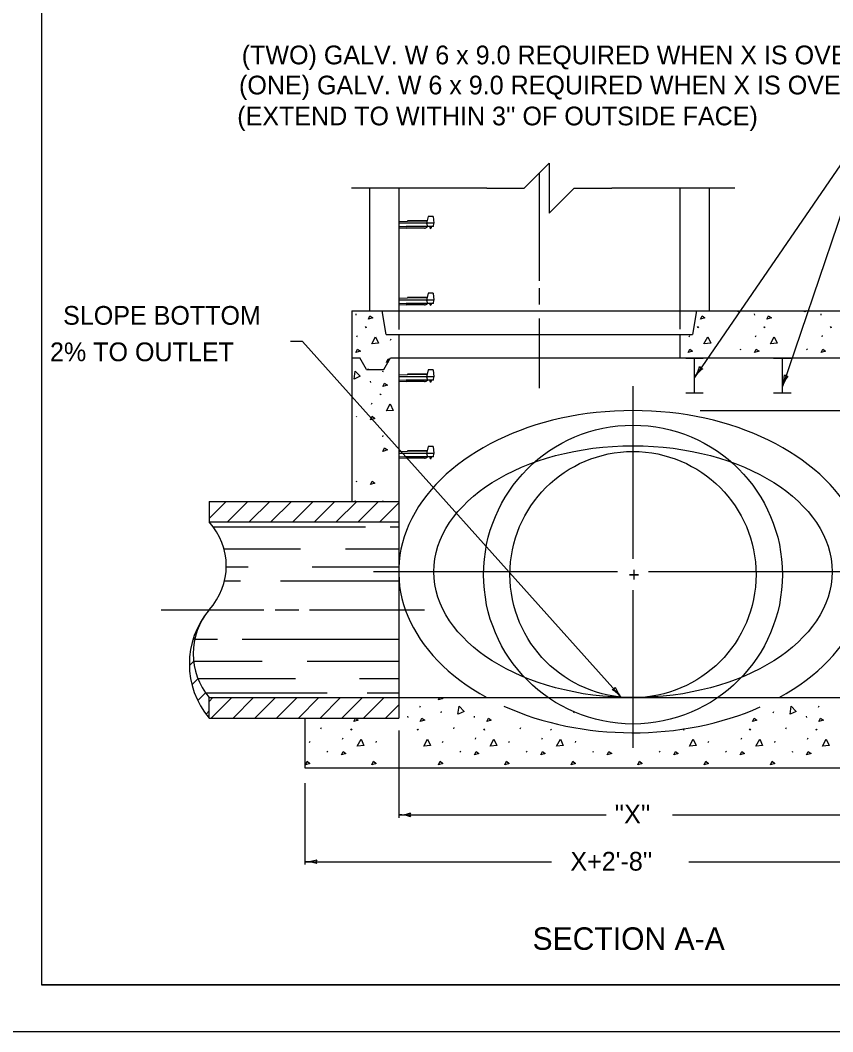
# Model space of a CAD drawing. Extents: x 997.6 to 1036.8, y 998.9 to 1022.5.
# Drawn here: x 1006.77 to 1015.44, y 1000 to 1010.79 of the extents above; entities that cross this region are included whole.
import ezdxf

# ---------------------------------------------------------------- set-up
doc = ezdxf.new("R2010")
doc.units = 0
for name, color, linetype in [('1', 7, 'Continuous'), ('10', 7, 'Continuous'), ('11', 7, 'Continuous'), ('Level 14', 7, 'Continuous')]:
    doc.layers.add(name, color=color, linetype=linetype)

msp = doc.modelspace()

# ---------------------------------------------------------------- linework, layer by layer
at = {"layer": '1'}
for p, q in [((1015.884, 1009.773), (1013.966, 1006.981)), ((1015.884, 1009.773), (1014.904, 1006.883)), ((1012.31, 1009.161), (1012.31, 1008.011)), ((1011.749, 1009), (1010.305, 1009)), ((1010.498, 1009), (1010.498, 1007.689)), ((1010.81, 1009), (1010.81, 1007.491)), ((1014.396, 1009), (1013.083, 1009)), ((1013.81, 1009), (1013.81, 1007.496)), ((1014.123, 1009), (1014.123, 1007.689)), ((1011.123, 1008.698), (1011.107, 1008.624)), ((1011.177, 1008.698), (1011.123, 1008.698)), ((1011.177, 1008.698), (1011.185, 1008.624)), ((1010.81, 1008.644), (1010.903, 1008.647)), ((1011.185, 1008.624), (1010.81, 1008.624)), ((1010.81, 1008.603), (1010.811, 1008.603)), ((1010.81, 1008.599), (1010.81, 1008.599)), ((1010.81, 1008.591), (1010.888, 1008.589)), ((1010.81, 1008.576), (1010.888, 1008.573)), ((1011.119, 1008.589), (1010.888, 1008.589)), ((1011.085, 1008.573), (1010.888, 1008.573)), ((1011.107, 1008.651), (1010.903, 1008.651)), ((1010.903, 1008.651), (1010.903, 1008.647)), ((1011.112, 1008.647), (1010.903, 1008.647)), ((1010.927, 1008.651), (1010.927, 1008.647)), ((1010.947, 1008.651), (1010.947, 1008.647)), ((1010.966, 1008.651), (1010.966, 1008.647)), ((1010.986, 1008.651), (1010.986, 1008.647)), ((1011.007, 1008.651), (1011.007, 1008.647)), ((1011.024, 1008.651), (1011.024, 1008.647)), ((1011.043, 1008.651), (1011.043, 1008.647)), ((1011.064, 1008.651), (1011.064, 1008.647)), ((1011.082, 1008.651), (1011.082, 1008.647)), ((1011.101, 1008.578), (1011.119, 1008.589)), ((1011.107, 1008.651), (1011.107, 1008.647)), ((1011.107, 1008.624), (1011.119, 1008.589)), ((1011.181, 1008.589), (1011.119, 1008.589)), ((1011.142, 1008.589), (1011.142, 1008.577)), ((1011.158, 1008.589), (1011.158, 1008.577)), ((1011.181, 1008.589), (1011.185, 1008.624)), ((1012.31, 1007.931), (1012.31, 1007.757)), ((1010.81, 1007.826), (1010.903, 1007.829)), ((1011.107, 1007.833), (1010.903, 1007.833)), ((1010.903, 1007.833), (1010.903, 1007.829)), ((1011.112, 1007.829), (1010.903, 1007.829)), ((1010.927, 1007.833), (1010.927, 1007.829)), ((1010.947, 1007.833), (1010.947, 1007.829)), ((1010.966, 1007.833), (1010.966, 1007.829)), ((1010.986, 1007.833), (1010.986, 1007.829)), ((1011.007, 1007.833), (1011.007, 1007.829)), ((1011.024, 1007.833), (1011.024, 1007.829)), ((1011.043, 1007.833), (1011.043, 1007.829)), ((1011.064, 1007.833), (1011.064, 1007.829)), ((1011.082, 1007.833), (1011.082, 1007.829)), ((1011.123, 1007.88), (1011.107, 1007.805)), ((1011.107, 1007.833), (1011.107, 1007.829)), ((1011.177, 1007.88), (1011.123, 1007.88)), ((1011.177, 1007.88), (1011.185, 1007.805)), ((1011.185, 1007.805), (1010.81, 1007.805)), ((1010.81, 1007.785), (1010.811, 1007.785)), ((1010.81, 1007.781), (1010.81, 1007.781)), ((1010.81, 1007.773), (1010.888, 1007.77)), ((1010.81, 1007.757), (1010.888, 1007.755)), ((1011.119, 1007.77), (1010.888, 1007.77)), ((1011.085, 1007.755), (1010.888, 1007.755)), ((1011.101, 1007.759), (1011.119, 1007.77)), ((1011.107, 1007.805), (1011.119, 1007.77)), ((1011.181, 1007.77), (1011.119, 1007.77)), ((1011.142, 1007.77), (1011.142, 1007.759)), ((1011.158, 1007.77), (1011.158, 1007.759)), ((1011.181, 1007.77), (1011.185, 1007.805)), ((1010.31, 1007.689), (1016.31, 1007.689)), ((1010.31, 1007.689), (1010.31, 1005.658)), ((1010.351, 1007.657), (1010.352, 1007.644)), ((1010.676, 1007.439), (1010.632, 1007.689)), ((1012.31, 1007.61), (1012.31, 1006.865)), ((1013.989, 1007.689), (1013.944, 1007.439)), ((1014.604, 1007.657), (1014.606, 1007.644)), ((1015.313, 1007.657), (1015.315, 1007.644)), ((1010.452, 1007.523), (1010.458, 1007.514)), ((1010.458, 1007.519), (1010.463, 1007.51)), ((1013.996, 1007.523), (1014.002, 1007.514)), ((1014.002, 1007.519), (1014.008, 1007.51)), ((1014.705, 1007.523), (1014.711, 1007.514)), ((1014.711, 1007.519), (1014.717, 1007.51)), ((1015.414, 1007.523), (1015.42, 1007.514)), ((1015.42, 1007.519), (1015.426, 1007.51)), ((1010.364, 1007.413), (1010.37, 1007.426)), ((1010.676, 1007.439), (1013.944, 1007.439)), ((1010.722, 1007.379), (1010.728, 1007.392)), ((1010.81, 1007.439), (1010.81, 1003.345)), ((1013.81, 1007.439), (1013.81, 1007.189)), ((1013.909, 1007.413), (1013.915, 1007.426)), ((1014.618, 1007.413), (1014.624, 1007.426)), ((1015.327, 1007.413), (1015.333, 1007.426)), ((1009.782, 1007.365), (1009.657, 1007.365)), ((1013.188, 1003.564), (1009.782, 1007.365)), ((1014.452, 1007.284), (1014.458, 1007.275)), ((1015.161, 1007.284), (1015.167, 1007.275)), ((1010.31, 1007.189), (1010.311, 1007.189)), ((1010.311, 1007.189), (1010.394, 1007.189)), ((1010.466, 1007.064), (1010.394, 1007.189)), ((1010.652, 1007.064), (1010.724, 1007.189)), ((1010.724, 1007.189), (1010.81, 1007.189)), ((1010.81, 1007.189), (1015.81, 1007.189)), ((1013.873, 1007.184), (1014.06, 1007.184)), ((1013.966, 1006.814), (1013.966, 1007.189)), ((1014.81, 1007.184), (1014.998, 1007.184)), ((1014.904, 1006.814), (1014.904, 1007.189)), ((1010.466, 1007.064), (1010.652, 1007.064)), ((1010.483, 1007.064), (1010.489, 1007.077)), ((1010.639, 1007.038), (1010.645, 1007.051)), ((1010.81, 1007.007), (1010.903, 1007.011)), ((1011.185, 1006.987), (1010.81, 1006.987)), ((1010.81, 1006.966), (1010.811, 1006.966)), ((1010.81, 1006.963), (1010.81, 1006.963)), ((1010.81, 1006.955), (1010.888, 1006.952)), ((1011.107, 1007.015), (1010.903, 1007.015)), ((1010.903, 1007.015), (1010.903, 1007.011)), ((1011.112, 1007.011), (1010.903, 1007.011)), ((1010.927, 1007.015), (1010.927, 1007.011)), ((1010.947, 1007.015), (1010.947, 1007.011)), ((1010.966, 1007.015), (1010.966, 1007.011)), ((1010.986, 1007.015), (1010.986, 1007.011)), ((1011.007, 1007.015), (1011.007, 1007.011)), ((1011.024, 1007.015), (1011.024, 1007.011)), ((1011.043, 1007.015), (1011.043, 1007.011)), ((1011.064, 1007.015), (1011.064, 1007.011)), ((1011.082, 1007.015), (1011.082, 1007.011)), ((1011.123, 1007.061), (1011.107, 1006.987)), ((1011.107, 1007.015), (1011.107, 1007.011)), ((1011.107, 1006.987), (1011.119, 1006.952)), ((1011.177, 1007.061), (1011.123, 1007.061)), ((1011.177, 1007.061), (1011.185, 1006.987)), ((1011.181, 1006.952), (1011.185, 1006.987)), ((1010.507, 1006.94), (1010.508, 1006.927)), ((1010.81, 1006.939), (1010.888, 1006.936)), ((1011.119, 1006.952), (1010.888, 1006.952)), ((1011.085, 1006.936), (1010.888, 1006.936)), ((1011.101, 1006.941), (1011.119, 1006.952)), ((1011.181, 1006.952), (1011.119, 1006.952)), ((1011.142, 1006.952), (1011.142, 1006.94)), ((1011.158, 1006.952), (1011.158, 1006.94)), ((1013.31, 1006.886), (1013.31, 1005.044)), ((1010.608, 1006.805), (1010.614, 1006.797)), ((1010.614, 1006.802), (1010.62, 1006.793)), ((1013.873, 1006.814), (1014.06, 1006.814)), ((1014.81, 1006.814), (1014.998, 1006.814)), ((1010.52, 1006.696), (1010.526, 1006.709)), ((1010.355, 1006.567), (1010.361, 1006.558)), ((1014.026, 1006.627), (1017.348, 1006.627)), ((1010.639, 1006.346), (1010.645, 1006.36)), ((1011.123, 1006.243), (1011.107, 1006.169)), ((1011.177, 1006.243), (1011.123, 1006.243)), ((1011.177, 1006.243), (1011.185, 1006.169)), ((1010.81, 1006.189), (1010.903, 1006.192)), ((1011.185, 1006.169), (1010.81, 1006.169)), ((1010.81, 1006.148), (1010.811, 1006.148)), ((1010.81, 1006.144), (1010.81, 1006.144)), ((1010.81, 1006.136), (1010.888, 1006.134)), ((1010.81, 1006.121), (1010.888, 1006.118)), ((1011.119, 1006.134), (1010.888, 1006.134)), ((1011.085, 1006.118), (1010.888, 1006.118)), ((1011.107, 1006.196), (1010.903, 1006.196)), ((1010.903, 1006.196), (1010.903, 1006.192)), ((1011.112, 1006.192), (1010.903, 1006.192)), ((1010.927, 1006.196), (1010.927, 1006.192)), ((1010.947, 1006.196), (1010.947, 1006.192)), ((1010.966, 1006.196), (1010.966, 1006.192)), ((1010.986, 1006.196), (1010.986, 1006.192)), ((1011.007, 1006.196), (1011.007, 1006.192)), ((1011.024, 1006.196), (1011.024, 1006.192)), ((1011.043, 1006.196), (1011.043, 1006.192)), ((1011.064, 1006.196), (1011.064, 1006.192)), ((1011.082, 1006.196), (1011.082, 1006.192)), ((1011.101, 1006.123), (1011.119, 1006.134)), ((1011.107, 1006.196), (1011.107, 1006.192)), ((1011.107, 1006.169), (1011.119, 1006.134)), ((1011.181, 1006.134), (1011.119, 1006.134)), ((1011.142, 1006.134), (1011.142, 1006.122)), ((1011.158, 1006.134), (1011.158, 1006.122)), ((1011.181, 1006.134), (1011.185, 1006.169)), ((1010.355, 1005.876), (1010.361, 1005.867)), ((1010.64, 1005.658), (1010.645, 1005.668)), ((1008.787, 1005.658), (1010.81, 1005.658)), ((1008.787, 1005.658), (1008.787, 1005.439)), ((1008.787, 1005.476), (1008.969, 1005.658)), ((1008.982, 1005.439), (1009.201, 1005.658)), ((1009.215, 1005.439), (1009.434, 1005.658)), ((1009.447, 1005.439), (1009.666, 1005.658)), ((1009.679, 1005.439), (1009.898, 1005.658)), ((1009.912, 1005.439), (1010.13, 1005.658)), ((1010.144, 1005.439), (1010.363, 1005.658)), ((1010.376, 1005.439), (1010.595, 1005.658)), ((1010.608, 1005.439), (1010.81, 1005.641)), ((1008.787, 1005.439), (1010.81, 1005.439)), ((1010.456, 1005.381), (1008.835, 1005.381)), ((1010.81, 1005.381), (1010.719, 1005.381)), ((1009.761, 1005.147), (1008.947, 1005.147)), ((1010.81, 1005.147), (1010.243, 1005.147)), ((1008.97, 1004.958), (1009.205, 1004.958)), ((1009.888, 1004.958), (1010.81, 1004.958)), ((1013.146, 1004.908), (1010.542, 1004.908)), ((1016.079, 1004.908), (1013.475, 1004.908)), ((1009.123, 1004.807), (1008.95, 1004.807)), ((1010.81, 1004.807), (1009.548, 1004.807)), ((1013.31, 1004.709), (1013.31, 1003.03)), ((1008.277, 1004.502), (1009.37, 1004.502)), ((1009.491, 1004.502), (1009.745, 1004.502)), ((1009.857, 1004.502), (1011.087, 1004.502)), ((1008.615, 1004.178), (1008.639, 1004.202)), ((1008.635, 1004.189), (1008.876, 1004.189)), ((1009.139, 1004.189), (1010.81, 1004.189)), ((1008.577, 1003.908), (1008.624, 1003.955)), ((1008.62, 1003.955), (1009.352, 1003.955)), ((1009.834, 1003.955), (1010.81, 1003.955)), ((1008.605, 1003.704), (1008.67, 1003.768)), ((1009.707, 1003.766), (1008.672, 1003.766)), ((1010.81, 1003.766), (1010.39, 1003.766)), ((1008.667, 1003.534), (1008.75, 1003.616)), ((1008.753, 1003.615), (1010.047, 1003.615)), ((1010.472, 1003.615), (1010.81, 1003.615)), ((1008.787, 1003.564), (1010.81, 1003.564)), ((1008.787, 1003.345), (1008.787, 1003.564)), ((1008.787, 1003.345), (1008.787, 1003.564)), ((1008.787, 1003.524), (1008.828, 1003.564)), ((1008.81, 1003.345), (1009.029, 1003.564)), ((1009.042, 1003.345), (1009.261, 1003.564)), ((1009.275, 1003.345), (1009.494, 1003.564)), ((1009.507, 1003.345), (1009.726, 1003.564)), ((1009.739, 1003.345), (1009.958, 1003.564)), ((1009.972, 1003.345), (1010.19, 1003.564)), ((1010.204, 1003.345), (1010.423, 1003.564)), ((1010.436, 1003.345), (1010.655, 1003.564)), ((1010.81, 1003.564), (1015.81, 1003.564)), ((1008.754, 1003.388), (1008.787, 1003.422)), ((1010.668, 1003.345), (1010.81, 1003.487)), ((1011.037, 1003.463), (1011.043, 1003.477)), ((1011.262, 1003.403), (1011.268, 1003.416)), ((1012.68, 1003.403), (1012.686, 1003.416)), ((1014.807, 1003.403), (1014.813, 1003.416)), ((1015.291, 1003.463), (1015.297, 1003.477)), ((1008.787, 1003.345), (1010.81, 1003.345)), ((1009.81, 1003.345), (1009.81, 1002.814)), ((1010.905, 1003.366), (1010.907, 1003.352)), ((1011.614, 1003.366), (1011.616, 1003.352)), ((1015.159, 1003.366), (1015.16, 1003.352)), ((1009.979, 1003.231), (1009.985, 1003.244)), ((1010.297, 1003.231), (1010.303, 1003.222)), ((1010.303, 1003.228), (1010.309, 1003.219)), ((1010.81, 1003.212), (1010.81, 1002.281)), ((1011.006, 1003.231), (1011.012, 1003.222)), ((1011.012, 1003.228), (1011.018, 1003.219)), ((1011.397, 1003.231), (1011.403, 1003.244)), ((1011.715, 1003.231), (1011.721, 1003.222)), ((1011.721, 1003.228), (1011.727, 1003.219)), ((1012.106, 1003.231), (1012.112, 1003.244)), ((1012.43, 1003.228), (1012.436, 1003.219)), ((1013.842, 1003.231), (1013.848, 1003.222)), ((1013.848, 1003.228), (1013.854, 1003.219)), ((1014.551, 1003.231), (1014.557, 1003.222)), ((1014.557, 1003.228), (1014.563, 1003.219)), ((1014.942, 1003.231), (1014.948, 1003.244)), ((1015.26, 1003.231), (1015.266, 1003.222)), ((1015.266, 1003.228), (1015.272, 1003.219)), ((1009.859, 1003.087), (1009.865, 1003.101)), ((1010.21, 1003.121), (1010.216, 1003.135)), ((1010.568, 1003.087), (1010.574, 1003.101)), ((1011.277, 1003.087), (1011.283, 1003.101)), ((1011.628, 1003.121), (1011.634, 1003.135)), ((1011.986, 1003.087), (1011.992, 1003.101)), ((1012.337, 1003.121), (1012.343, 1003.135)), ((1012.695, 1003.087), (1012.701, 1003.101)), ((1014.113, 1003.087), (1014.119, 1003.101)), ((1014.464, 1003.121), (1014.47, 1003.135)), ((1014.822, 1003.087), (1014.828, 1003.101)), ((1015.173, 1003.121), (1015.178, 1003.135)), ((1010.044, 1002.993), (1010.05, 1002.984)), ((1011.462, 1002.993), (1011.468, 1002.984)), ((1012.171, 1002.993), (1012.177, 1002.984)), ((1012.88, 1002.993), (1012.886, 1002.984)), ((1013.589, 1002.993), (1013.595, 1002.984)), ((1014.298, 1002.993), (1014.304, 1002.984)), ((1015.007, 1002.993), (1015.013, 1002.984)), ((1009.81, 1002.814), (1010.81, 1002.814)), ((1010.81, 1002.814), (1015.81, 1002.814)), ((1009.81, 1002.652), (1009.81, 1001.784)), ((1010.81, 1002.314), (1013.024, 1002.314)), ((1013.73, 1002.314), (1015.81, 1002.314)), ((1009.81, 1001.814), (1012.44, 1001.814)), ((1013.906, 1001.814), (1016.81, 1001.814))]:
    msp.add_line(p, q, dxfattribs=at)
for points in [[(1011.749, 1009), (1012.149, 1009), (1012.416, 1009.267), (1012.416, 1008.733), (1012.683, 1009), (1013.083, 1009)], [(1010.486, 1007.6), (1010.503, 1007.637), (1010.533, 1007.614), (1010.486, 1007.6)], [(1014.03, 1007.6), (1014.048, 1007.637), (1014.078, 1007.614), (1014.03, 1007.6)], [(1014.433, 1007.679), (1014.434, 1007.689)], [(1014.455, 1007.689), (1014.434, 1007.679)], [(1014.739, 1007.6), (1014.757, 1007.637), (1014.787, 1007.614), (1014.739, 1007.6)], [(1015.141, 1007.679), (1015.143, 1007.689)], [(1015.164, 1007.689), (1015.143, 1007.679)], [(1010.523, 1007.339), (1010.563, 1007.414), (1010.594, 1007.345), (1010.524, 1007.339)], [(1014.067, 1007.339), (1014.107, 1007.414), (1014.139, 1007.345), (1014.069, 1007.339)], [(1014.776, 1007.339), (1014.816, 1007.414), (1014.847, 1007.345), (1014.778, 1007.339)], [(1010.354, 1007.246), (1010.372, 1007.283), (1010.401, 1007.26), (1010.354, 1007.246)], [(1013.899, 1007.246), (1013.916, 1007.283), (1013.946, 1007.26), (1013.899, 1007.246)], [(1014.608, 1007.246), (1014.625, 1007.283), (1014.655, 1007.26), (1014.608, 1007.246)], [(1015.317, 1007.246), (1015.334, 1007.283), (1015.364, 1007.26), (1015.317, 1007.246)], [(1010.678, 1007.14), (1010.696, 1007.177), (1010.711, 1007.166)], [(1010.7, 1007.146), (1010.678, 1007.14)], [(1010.335, 1006.962), (1010.347, 1007.046), (1010.4, 1006.992), (1010.336, 1006.962)], [(1010.642, 1006.882), (1010.66, 1006.919), (1010.689, 1006.897), (1010.642, 1006.882)], [(1010.679, 1006.622), (1010.719, 1006.697), (1010.75, 1006.628), (1010.68, 1006.622)], [(1010.51, 1006.529), (1010.528, 1006.566), (1010.557, 1006.543), (1010.51, 1006.529)], [(1010.642, 1006.191), (1010.66, 1006.228), (1010.689, 1006.206), (1010.642, 1006.191)], [(1010.51, 1005.837), (1010.528, 1005.874), (1010.557, 1005.852), (1010.51, 1005.837)], [(1010.346, 1005.658), (1010.347, 1005.664), (1010.352, 1005.658)], [(1011.233, 1003.54), (1011.245, 1003.564)], [(1011.267, 1003.564), (1011.28, 1003.555), (1011.233, 1003.54)], [(1011.442, 1003.387), (1011.454, 1003.472), (1011.507, 1003.417), (1011.444, 1003.388)], [(1014.987, 1003.387), (1014.999, 1003.472), (1015.052, 1003.417), (1014.988, 1003.388)], [(1010.331, 1003.308), (1010.349, 1003.345), (1010.379, 1003.323), (1010.331, 1003.308)], [(1011.04, 1003.308), (1011.058, 1003.345), (1011.088, 1003.323), (1011.04, 1003.308)], [(1011.749, 1003.308), (1011.767, 1003.345), (1011.796, 1003.323), (1011.749, 1003.308)], [(1014.585, 1003.308), (1014.603, 1003.345), (1014.632, 1003.323), (1014.585, 1003.308)], [(1015.294, 1003.308), (1015.312, 1003.345), (1015.341, 1003.323), (1015.294, 1003.308)], [(1010.368, 1003.047), (1010.408, 1003.123), (1010.439, 1003.053), (1010.37, 1003.047)], [(1011.077, 1003.047), (1011.117, 1003.123), (1011.148, 1003.053), (1011.079, 1003.047)], [(1011.786, 1003.047), (1011.826, 1003.123), (1011.857, 1003.053), (1011.788, 1003.047)], [(1012.495, 1003.047), (1012.535, 1003.123), (1012.566, 1003.053), (1012.497, 1003.047)], [(1013.913, 1003.047), (1013.953, 1003.123), (1013.984, 1003.053), (1013.914, 1003.047)], [(1014.622, 1003.047), (1014.662, 1003.123), (1014.693, 1003.053), (1014.623, 1003.047)], [(1015.331, 1003.047), (1015.371, 1003.123), (1015.402, 1003.053), (1015.332, 1003.047)], [(1010.199, 1002.954), (1010.217, 1002.991), (1010.247, 1002.969), (1010.199, 1002.954)], [(1011.617, 1002.954), (1011.635, 1002.991), (1011.665, 1002.969), (1011.617, 1002.954)], [(1012.326, 1002.954), (1012.344, 1002.991), (1012.374, 1002.969), (1012.326, 1002.954)], [(1013.035, 1002.954), (1013.053, 1002.991), (1013.083, 1002.969), (1013.035, 1002.954)], [(1013.744, 1002.954), (1013.762, 1002.991), (1013.792, 1002.969), (1013.744, 1002.954)], [(1014.453, 1002.954), (1014.471, 1002.991), (1014.501, 1002.969), (1014.453, 1002.954)], [(1015.162, 1002.954), (1015.18, 1002.991), (1015.21, 1002.969), (1015.162, 1002.954)], [(1009.815, 1002.848), (1009.833, 1002.885), (1009.862, 1002.863), (1009.815, 1002.848)], [(1010.524, 1002.848), (1010.542, 1002.885), (1010.571, 1002.863), (1010.524, 1002.848)], [(1011.233, 1002.848), (1011.251, 1002.885), (1011.28, 1002.863), (1011.233, 1002.848)], [(1011.942, 1002.848), (1011.96, 1002.885), (1011.989, 1002.863), (1011.942, 1002.848)], [(1012.651, 1002.848), (1012.669, 1002.885), (1012.698, 1002.863), (1012.651, 1002.848)], [(1013.36, 1002.848), (1013.378, 1002.885), (1013.407, 1002.863), (1013.36, 1002.848)], [(1014.069, 1002.848), (1014.086, 1002.885), (1014.116, 1002.863), (1014.069, 1002.848)], [(1014.778, 1002.848), (1014.795, 1002.885), (1014.825, 1002.863), (1014.778, 1002.848)]]:
    msp.add_lwpolyline(points, dxfattribs=at)
for radius in [1.594, 1.313]:
    msp.add_circle((1013.31, 1004.877), radius, dxfattribs=at)
for centre, radius, start, end in [((1011.085, 1008.604), 0.0313, 270, 302.0269), ((1011.15, 1008.577), 0.00781, 180, 0), ((1011.085, 1007.786), 0.0313, 270, 302.0269), ((1011.15, 1007.759), 0.00781, 180, 0), ((1013.644, 1007.202), 0.391, 325.5252, 344.194), ((1014.289, 1006.76), 0.391, 126.8723, 145.5191), ((1014.051, 1007.103), 0.0313, 194.2998, 276.4165), ((1013.644, 1007.202), 0.391, 325.5129, 325.5252), ((1014.534, 1007.008), 0.391, 341.2771, 359.9459), ((1015.274, 1006.757), 0.391, 142.6243, 161.271), ((1014.952, 1007.023), 0.0313, 210.0517, 292.1684), ((1011.085, 1006.968), 0.0313, 270, 302.0269), ((1011.15, 1006.94), 0.00781, 180, 0), ((1014.534, 1007.008), 0.391, 341.2649, 341.2771), ((1011.085, 1006.149), 0.0313, 270, 302.0269), ((1011.15, 1006.122), 0.00781, 180, 0), ((1008.276, 1004.97), 0.694, 317.4749, 42.5251), ((1009.474, 1003.923), 0.898, 139.9245, 220.0755), ((1009.474, 1003.923), 0.898, 139.9245, 220.0755), ((1009.354, 1004.033), 0.736, 140.4179, 219.5821), ((1009.354, 1004.033), 0.736, 140.4179, 219.5821), ((1013.09, 1003.681), 0.0313, 267.8897, 350.0064), ((1012.88, 1003.319), 0.391, 39.1151, 57.7839), ((1013.487, 1003.812), 0.391, 200.4623, 219.109), ((1012.88, 1003.319), 0.391, 39.1029, 39.1151), ((1010.81, 1002.705), 0.391, 270, 288.6688), ((1010.81, 1001.923), 0.391, 71.3472, 89.9939), ((1010.81, 1002.705), 0.391, 269.9878, 270), ((1010.959, 1002.314), 0.0313, 138.7746, 220.8913), ((1009.81, 1002.205), 0.391, 270, 288.6688), ((1009.81, 1001.423), 0.391, 71.3472, 89.9939), ((1009.81, 1002.205), 0.391, 269.9878, 270), ((1009.959, 1001.814), 0.0313, 138.7746, 220.8913)]:
    msp.add_arc(centre, radius, start, end, dxfattribs=at)
for start_param, end_param in [(5.385617, 10.322346), (4.128626, 5.286774)]:
    msp.add_ellipse((1013.31, 1004.908), major_axis=(2.5, 0), ratio=0.687483, start_param=start_param, end_param=end_param, dxfattribs=at)
msp.add_ellipse((1013.31, 1004.908), major_axis=(2.125, 0), ratio=0.632333, dxfattribs=at)
at = {"layer": '10'}
for p in [(1007, 1021.5), (1035.5, 1000.5)]:
    msp.add_line(p, (1007, 1000.5), dxfattribs=at)
at = {"layer": '11'}
msp.add_lwpolyline([(1007, 1000.5), (1035.5, 1000.5), (1035.5, 1021.5), (1007, 1021.5)], close=True, dxfattribs=at)
at = {"layer": 'Level 14'}
msp.add_line((1036, 1000), (1000, 1000), dxfattribs=at)

# ---------------------------------------------------------------- texts
at = {"layer": '1'}
for s, height, p in [("(TWO) GALV. W 6 x 9.0 REQUIRED WHEN X IS OVER 7'-0''", 0.2, (1009.135, 1010.32)), ("(ONE) GALV. W 6 x 9.0 REQUIRED WHEN X IS OVER 4'-0''", 0.2, (1009.106, 1009.999)), ("(EXTEND TO WITHIN 3'' OF OUTSIDE FACE)", 0.2, (1009.087, 1009.669)), ('SLOPE BOTTOM ', 0.2, (1007.229, 1007.542)), (' 2% TO OUTLET', 0.2, (1007.015, 1007.153)), ('+', 0.15, (1013.262, 1004.802)), ("''X''", 0.2, (1013.113, 1002.223)), ("X+2'-8''", 0.2, (1012.642, 1001.719)), ('SECTION A-A', 0.24, (1012.238, 1000.874))]:
    msp.add_text(s, height=height, dxfattribs=at).set_placement(p)

doc.saveas('drawing.dxf')
